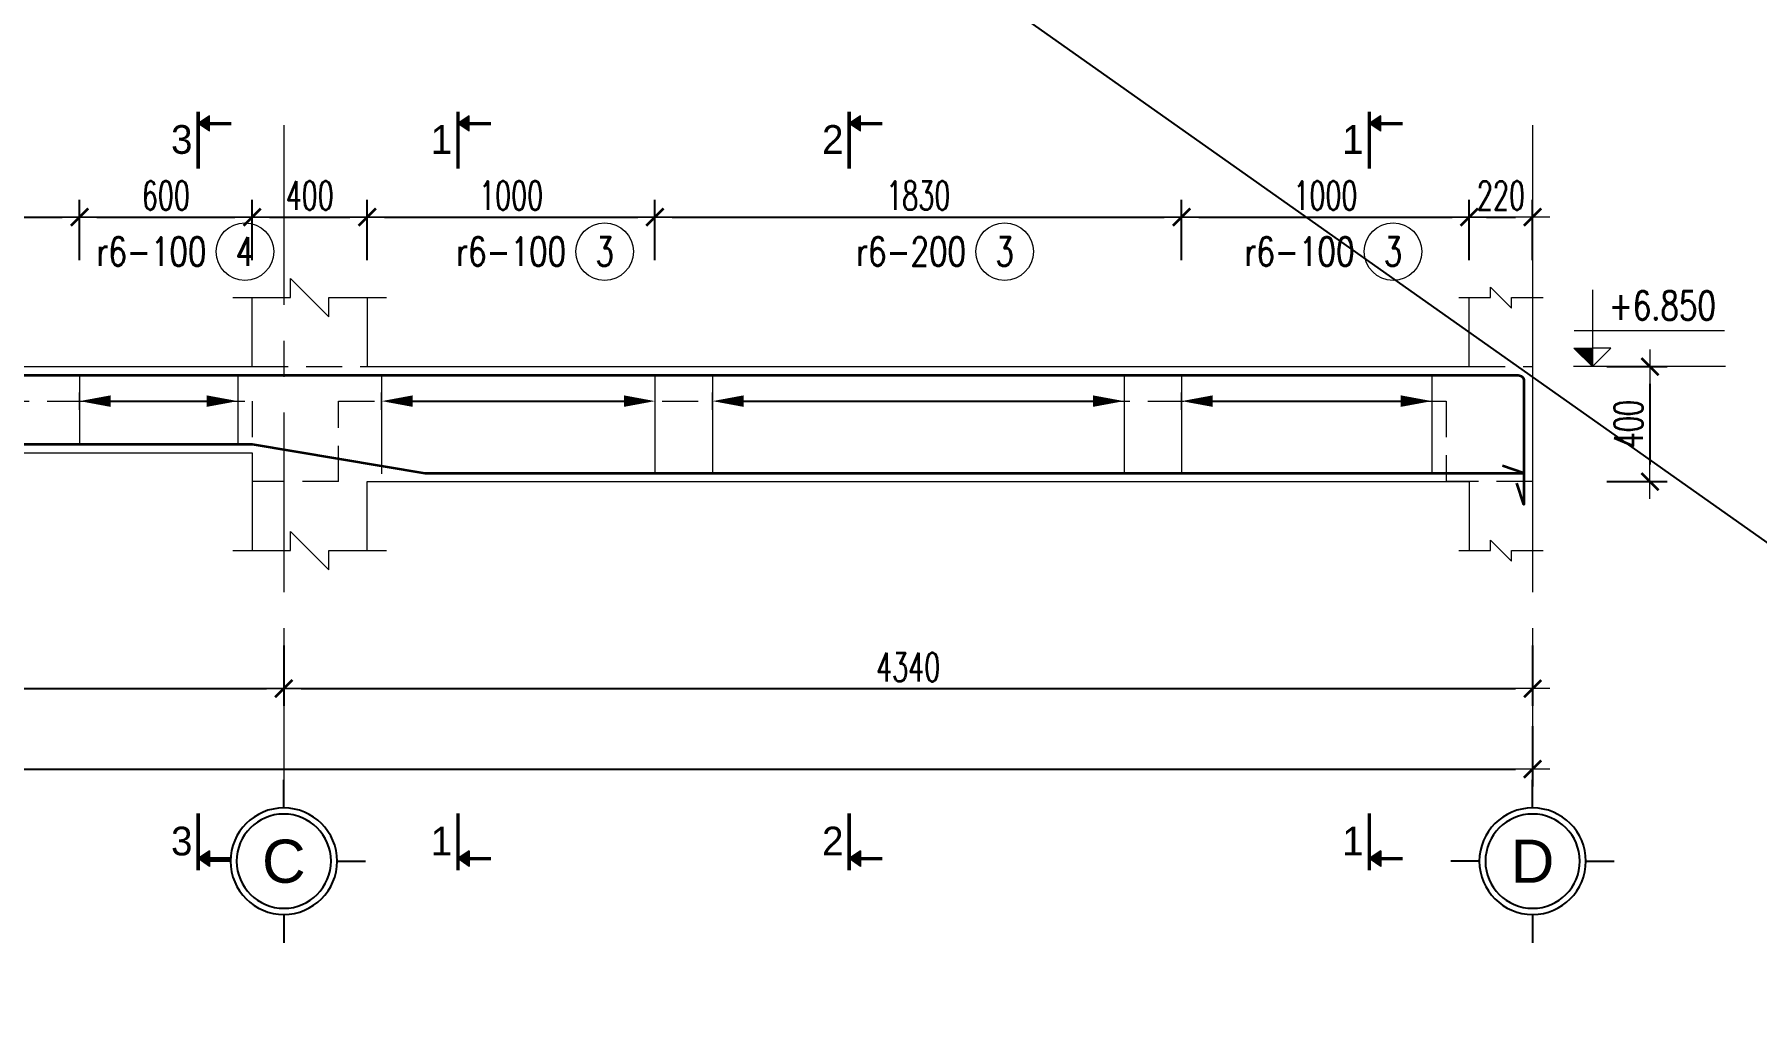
# Model space of a CAD drawing. Header units: millimetres. Extents: x -529861 to -223882, y -171969 to 61504.
# Drawn here: x -420030 to -414045, y -93214 to -89836 of the extents above; entities that cross this region are included whole.
import ezdxf
from ezdxf.enums import TextEntityAlignment as Align

# ---------------------------------------------------------------- set-up
doc = ezdxf.new("R2010")
doc.units = ezdxf.units.MM
doc.header["$LTSCALE"] = 5000
doc.linetypes.add('CENTER', pattern=[2, 1.25, -0.25, 0.25, -0.25])
doc.linetypes.add('HIDDEN', pattern=[0.375, 0.25, -0.125])
doc.layers.get('Defpoints').update_dxf_attribs({"color": 143})
for name, color, linetype, lineweight in [('dim', 8, 'Continuous', 18), ('kata_dim', 8, 'Continuous', 15), ('kata_grid', 8, 'CENTER', 5), ('kata_net khuat', 9, 'HIDDEN', 5), ('kata_net manh', 8, 'Continuous', 5), ('kata_net thay', 4, 'Continuous', 20), ('kata_text', 7, 'Continuous', 30), ('kata_thep chu', 1, 'Continuous', 35), ('kata_thep dai', 220, 'Continuous', 20), ('S-dims', 8, 'Continuous', 18)]:
    doc.layers.add(name, color=color, linetype=linetype, lineweight=lineweight)
doc.layers.add('KCS_Plotter', color=11, linetype='Continuous', plot=False)
doc.layers.add('text', color=255, linetype='Continuous')
doc.styles.add('AVANH', font='')
doc.styles.add('General text 1', font='')
doc.styles.add('kata_text', font='arial.ttf', dxfattribs={"width": 0.8})
doc.styles.add('vnsimpli', font='vnsimli.shx', dxfattribs={"width": 0.65})
doc.styles.get('AVANH').set_extended_font_data('.VnArialH')
doc.styles.get('General text 1').set_extended_font_data('.VnAvantH')
doc.dimstyles.new('kata_dim_40', dxfattribs={"dimscale": 40, "dimtxt": 2.5, "dimasz": 1.5, "dimexe": 1.5, "dimexo": 2.5, "dimtad": 1, "dimdec": 0, "dimzin": 0, "dimdsep": 46, "dimtxsty": 'vnsimpli', "dimblk": 'kata_block_ArchTick', "dimcen": 0.09, "dimdle": 1.2, "dimclrd": 8, "dimclre": 8, "dimclrt": 3, "dimadec": 0, "dimazin": 0, "dimtfac": 1, "dimtdec": 0, "dimtix": 1, "dimtofl": 0, "dimtmove": 0, "dimatfit": 3, "dimfxl": 3.75, "dimfxlon": 1, "dimtolj": 1, "dimtzin": 0, "dimarcsym": 0})
doc.dimstyles.new('kata_rai_thep', dxfattribs={"dimtxt": 2, "dimasz": 1, "dimexe": 0, "dimexo": 0, "dimtad": 1, "dimdec": 0, "dimzin": 12, "dimdsep": 46, "dimtxsty": 'kata_text', "dimblk": 'kata_block_RUNTIC', "dimcen": 0, "dimse1": 1, "dimse2": 1, "dimclrd": 6, "dimclre": 6, "dimclrt": 7, "dimadec": 0, "dimazin": 3, "dimtfac": 1, "dimtdec": 0, "dimtmove": 2, "dimatfit": 3, "dimldrblk": 'kata_block_LEADERTIC', "dimfxl": 1, "dimtolj": 1, "dimtzin": 0, "dimlwd": -1, "dimlwe": -1, "dimarcsym": 0})

# ---------------------------------------------------------------- blocks, each defined once
blk = doc.blocks.new('kata_block_ArchTick')
at = {"color": 8}
blk.add_line((1, 0), (-1, 0), dxfattribs=at)
at = {"color": 8, "const_width": 0.15}
blk.add_lwpolyline([(-0.5, -0.5), (0.5, 0.5)], dxfattribs=at)
blk = doc.blocks.new('*D397')
at = {"layer": 'Defpoints', "color": 0, "linetype": 'ByBlock', "ltscale": 1500, "transparency": 16777216}
for p in [(-418873.8, -90471.6), (-419273.8, -90991.6), (-418873.8, -90991.6)]:
    blk.add_point(p, dxfattribs=at)
at = {"layer": 'kata_dim', "color": 8, "linetype": 'ByBlock', "lineweight": -2, "ltscale": 1500, "transparency": 16777216}
for p, q in [((-419273.8, -90621.6), (-419273.8, -90411.6)), ((-418873.8, -90621.6), (-418873.8, -90411.6)), ((-419213.8, -90471.6), (-418933.8, -90471.6))]:
    blk.add_line(p, q, dxfattribs=at)
at = {"layer": 'kata_dim', "color": 8, "linetype": 'ByBlock', "lineweight": -2, "ltscale": 1500, "transparency": 16777216, "xscale": 60, "yscale": 60, "zscale": 60, "rotation": 180}
blk.add_blockref('kata_block_ArchTick', (-419273.8, -90471.6), dxfattribs=at)
at = {"layer": 'kata_dim', "color": 8, "linetype": 'ByBlock', "lineweight": -2, "ltscale": 1500, "transparency": 16777216, "xscale": 60, "yscale": 60, "zscale": 60}
blk.add_blockref('kata_block_ArchTick', (-418873.8, -90471.6), dxfattribs=at)
at = {"layer": 'kata_dim', "color": 3, "linetype": 'ByBlock', "ltscale": 1500, "transparency": 16777216, "insert": (-419073.8, -90396.6), "char_height": 100, "attachment_point": 5, "style": 'vnsimpli'}
blk.add_mtext('\\A1;400', dxfattribs=at)
blk = doc.blocks.new('*D399')
at = {"layer": 'Defpoints', "color": 0, "linetype": 'ByBlock', "ltscale": 1500, "transparency": 16777216}
for p in [(-419873.8, -90471.6), (-421073.8, -90991.6), (-419873.8, -90991.6)]:
    blk.add_point(p, dxfattribs=at)
at = {"layer": 'kata_dim', "color": 8, "linetype": 'ByBlock', "lineweight": -2, "ltscale": 1500, "transparency": 16777216}
for p, q in [((-421073.8, -90621.6), (-421073.8, -90411.6)), ((-419873.8, -90621.6), (-419873.8, -90411.6)), ((-421013.8, -90471.6), (-419933.8, -90471.6))]:
    blk.add_line(p, q, dxfattribs=at)
at = {"layer": 'kata_dim', "color": 8, "linetype": 'ByBlock', "lineweight": -2, "ltscale": 1500, "transparency": 16777216, "xscale": 60, "yscale": 60, "zscale": 60, "rotation": 180}
blk.add_blockref('kata_block_ArchTick', (-421073.8, -90471.6), dxfattribs=at)
at = {"layer": 'kata_dim', "color": 8, "linetype": 'ByBlock', "lineweight": -2, "ltscale": 1500, "transparency": 16777216, "xscale": 60, "yscale": 60, "zscale": 60}
blk.add_blockref('kata_block_ArchTick', (-419873.8, -90471.6), dxfattribs=at)
at = {"layer": 'kata_dim', "color": 3, "linetype": 'ByBlock', "ltscale": 1500, "transparency": 16777216, "insert": (-420473.8, -90396.6), "char_height": 100, "attachment_point": 5, "style": 'vnsimpli'}
blk.add_mtext('\\A1;1200', dxfattribs=at)
blk = doc.blocks.new('*D400')
at = {"layer": 'Defpoints', "color": 0, "linetype": 'ByBlock', "ltscale": 1500, "transparency": 16777216}
for p in [(-419273.8, -90471.6), (-419873.8, -90991.6), (-419273.8, -90991.6)]:
    blk.add_point(p, dxfattribs=at)
at = {"layer": 'kata_dim', "color": 8, "linetype": 'ByBlock', "lineweight": -2, "ltscale": 1500, "transparency": 16777216}
for p, q in [((-419873.8, -90621.6), (-419873.8, -90411.6)), ((-419273.8, -90621.6), (-419273.8, -90411.6)), ((-419813.8, -90471.6), (-419333.8, -90471.6))]:
    blk.add_line(p, q, dxfattribs=at)
at = {"layer": 'kata_dim', "color": 8, "linetype": 'ByBlock', "lineweight": -2, "ltscale": 1500, "transparency": 16777216, "xscale": 60, "yscale": 60, "zscale": 60, "rotation": 180}
blk.add_blockref('kata_block_ArchTick', (-419873.8, -90471.6), dxfattribs=at)
at = {"layer": 'kata_dim', "color": 8, "linetype": 'ByBlock', "lineweight": -2, "ltscale": 1500, "transparency": 16777216, "xscale": 60, "yscale": 60, "zscale": 60}
blk.add_blockref('kata_block_ArchTick', (-419273.8, -90471.6), dxfattribs=at)
at = {"layer": 'kata_dim', "color": 3, "linetype": 'ByBlock', "ltscale": 1500, "transparency": 16777216, "insert": (-419573.8, -90396.6), "char_height": 100, "attachment_point": 5, "style": 'vnsimpli'}
blk.add_mtext('\\A1;600', dxfattribs=at)
blk = doc.blocks.new('*D401')
at = {"layer": 'Defpoints', "color": 0, "linetype": 'ByBlock', "ltscale": 1500, "transparency": 16777216}
for p in [(-414823.8, -90471.6), (-415043.8, -90991.6), (-414823.8, -90991.6)]:
    blk.add_point(p, dxfattribs=at)
at = {"layer": 'kata_dim', "color": 8, "linetype": 'ByBlock', "lineweight": -2, "ltscale": 1500, "transparency": 16777216}
for p, q in [((-415043.8, -90621.6), (-415043.8, -90411.6)), ((-414823.8, -90621.6), (-414823.8, -90411.6)), ((-414983.8, -90471.6), (-414883.8, -90471.6))]:
    blk.add_line(p, q, dxfattribs=at)
at = {"layer": 'kata_dim', "color": 8, "linetype": 'ByBlock', "lineweight": -2, "ltscale": 1500, "transparency": 16777216, "xscale": 60, "yscale": 60, "zscale": 60, "rotation": 180}
blk.add_blockref('kata_block_ArchTick', (-415043.8, -90471.6), dxfattribs=at)
at = {"layer": 'kata_dim', "color": 8, "linetype": 'ByBlock', "lineweight": -2, "ltscale": 1500, "transparency": 16777216, "xscale": 60, "yscale": 60, "zscale": 60}
blk.add_blockref('kata_block_ArchTick', (-414823.8, -90471.6), dxfattribs=at)
at = {"layer": 'kata_dim', "color": 3, "linetype": 'ByBlock', "ltscale": 1500, "transparency": 16777216, "insert": (-414933.8, -90396.6), "char_height": 100, "attachment_point": 5, "style": 'vnsimpli'}
blk.add_mtext('\\A1;220', dxfattribs=at)
blk = doc.blocks.new('*D402')
at = {"layer": 'Defpoints', "color": 0, "linetype": 'ByBlock', "ltscale": 1500, "transparency": 16777216}
for p in [(-417873.8, -90471.6), (-418873.8, -90991.6), (-417873.8, -90991.6)]:
    blk.add_point(p, dxfattribs=at)
at = {"layer": 'kata_dim', "color": 8, "linetype": 'ByBlock', "lineweight": -2, "ltscale": 1500, "transparency": 16777216}
for p, q in [((-418873.8, -90621.6), (-418873.8, -90411.6)), ((-417873.8, -90621.6), (-417873.8, -90411.6)), ((-418813.8, -90471.6), (-417933.8, -90471.6))]:
    blk.add_line(p, q, dxfattribs=at)
at = {"layer": 'kata_dim', "color": 8, "linetype": 'ByBlock', "lineweight": -2, "ltscale": 1500, "transparency": 16777216, "xscale": 60, "yscale": 60, "zscale": 60, "rotation": 180}
blk.add_blockref('kata_block_ArchTick', (-418873.8, -90471.6), dxfattribs=at)
at = {"layer": 'kata_dim', "color": 8, "linetype": 'ByBlock', "lineweight": -2, "ltscale": 1500, "transparency": 16777216, "xscale": 60, "yscale": 60, "zscale": 60}
blk.add_blockref('kata_block_ArchTick', (-417873.8, -90471.6), dxfattribs=at)
at = {"layer": 'kata_dim', "color": 3, "linetype": 'ByBlock', "ltscale": 1500, "transparency": 16777216, "insert": (-418373.8, -90396.6), "char_height": 100, "attachment_point": 5, "style": 'vnsimpli'}
blk.add_mtext('\\A1;1000', dxfattribs=at)
blk = doc.blocks.new('*D403')
at = {"layer": 'Defpoints', "color": 0, "linetype": 'ByBlock', "ltscale": 1500, "transparency": 16777216}
for p in [(-416043.8, -90471.6), (-417873.8, -90991.6), (-416043.8, -90991.6)]:
    blk.add_point(p, dxfattribs=at)
at = {"layer": 'kata_dim', "color": 8, "linetype": 'ByBlock', "lineweight": -2, "ltscale": 1500, "transparency": 16777216}
for p, q in [((-417873.8, -90621.6), (-417873.8, -90411.6)), ((-416043.8, -90621.6), (-416043.8, -90411.6)), ((-417813.8, -90471.6), (-416103.8, -90471.6))]:
    blk.add_line(p, q, dxfattribs=at)
at = {"layer": 'kata_dim', "color": 8, "linetype": 'ByBlock', "lineweight": -2, "ltscale": 1500, "transparency": 16777216, "xscale": 60, "yscale": 60, "zscale": 60, "rotation": 180}
blk.add_blockref('kata_block_ArchTick', (-417873.8, -90471.6), dxfattribs=at)
at = {"layer": 'kata_dim', "color": 8, "linetype": 'ByBlock', "lineweight": -2, "ltscale": 1500, "transparency": 16777216, "xscale": 60, "yscale": 60, "zscale": 60}
blk.add_blockref('kata_block_ArchTick', (-416043.8, -90471.6), dxfattribs=at)
at = {"layer": 'kata_dim', "color": 3, "linetype": 'ByBlock', "ltscale": 1500, "transparency": 16777216, "insert": (-416958.8, -90396.6), "char_height": 100, "attachment_point": 5, "style": 'vnsimpli'}
blk.add_mtext('\\A1;1830', dxfattribs=at)
blk = doc.blocks.new('*D404')
at = {"layer": 'Defpoints', "color": 0, "linetype": 'ByBlock', "ltscale": 1500, "transparency": 16777216}
for p in [(-415043.8, -90471.6), (-416043.8, -90991.6), (-415043.8, -90991.6)]:
    blk.add_point(p, dxfattribs=at)
at = {"layer": 'kata_dim', "color": 8, "linetype": 'ByBlock', "lineweight": -2, "ltscale": 1500, "transparency": 16777216}
for p, q in [((-416043.8, -90621.6), (-416043.8, -90411.6)), ((-415043.8, -90621.6), (-415043.8, -90411.6)), ((-415983.8, -90471.6), (-415103.8, -90471.6))]:
    blk.add_line(p, q, dxfattribs=at)
at = {"layer": 'kata_dim', "color": 8, "linetype": 'ByBlock', "lineweight": -2, "ltscale": 1500, "transparency": 16777216, "xscale": 60, "yscale": 60, "zscale": 60, "rotation": 180}
blk.add_blockref('kata_block_ArchTick', (-416043.8, -90471.6), dxfattribs=at)
at = {"layer": 'kata_dim', "color": 8, "linetype": 'ByBlock', "lineweight": -2, "ltscale": 1500, "transparency": 16777216, "xscale": 60, "yscale": 60, "zscale": 60}
blk.add_blockref('kata_block_ArchTick', (-415043.8, -90471.6), dxfattribs=at)
at = {"layer": 'kata_dim', "color": 3, "linetype": 'ByBlock', "ltscale": 1500, "transparency": 16777216, "insert": (-415543.8, -90396.6), "char_height": 100, "attachment_point": 5, "style": 'vnsimpli'}
blk.add_mtext('\\A1;1000', dxfattribs=at)
blk = doc.blocks.new('*D405')
at = {"layer": 'Defpoints', "color": 0, "linetype": 'ByBlock', "ltscale": 1500, "transparency": 16777216}
for p in [(-414676.8, -90991.6), (-414676.8, -91391.6), (-414415.8, -91391.6)]:
    blk.add_point(p, dxfattribs=at)
at = {"layer": 'kata_dim', "color": 8, "linetype": 'ByBlock', "lineweight": -2, "ltscale": 1500, "transparency": 16777216}
for p, q in [((-414565.8, -90991.6), (-414355.8, -90991.6)), ((-414415.8, -91051.6), (-414415.8, -91331.6)), ((-414565.8, -91391.6), (-414355.8, -91391.6))]:
    blk.add_line(p, q, dxfattribs=at)
at = {"layer": 'kata_dim', "color": 8, "linetype": 'ByBlock', "lineweight": -2, "ltscale": 1500, "transparency": 16777216, "xscale": 60, "yscale": 60, "zscale": 60}
for p, rotation in [((-414415.8, -90991.6), 90), ((-414415.8, -91391.6), 270)]:
    blk.add_blockref('kata_block_ArchTick', p, dxfattribs=dict(at, rotation=rotation))
at = {"layer": 'kata_dim', "color": 3, "linetype": 'ByBlock', "ltscale": 1500, "transparency": 16777216, "insert": (-414490.8, -91191.6), "char_height": 100, "attachment_point": 5, "rotation": 90, "style": 'vnsimpli'}
blk.add_mtext('\\A1;400', dxfattribs=at)
blk = doc.blocks.new('kata_block_CT')
at = {"layer": 'S-dims', "linetype": 'ByBlock', "ltscale": 1500}
blk.add_hatch(color=256, dxfattribs=at).paths.add_polyline_path([(0, 1.6), (-1.61, 1.6), (0, 0)])
h = blk.add_hatch(dxfattribs=at)
h.set_pattern_fill('ANSI31', color=256, scale=1.406, style=0)
h.paths.add_polyline_path([(0, 1.6), (0, 0), (1.61, 1.6)])
for p, q in [((-1.59, 3.14), (11.47, 3.14)), ((11.56, 0), (-1.64, 0))]:
    blk.add_line(p, q, dxfattribs=at)
for points in [[(0, 6.69), (0, 0)], [(0, 0), (-1.61, 1.6), (0, 1.6)], [(0, 0), (1.61, 1.6), (0, 1.6)]]:
    blk.add_lwpolyline(points, dxfattribs=at)
at = {"layer": 'S-dims', "color": 3, "style": 'vnsimpli', "width": 0.75}
blk.add_attdef('CT', (1.41, 4.07), '', height=2.5, dxfattribs=at)
blk = doc.blocks.new('*D385')
at = {"layer": 'Defpoints', "color": 0, "linetype": 'ByBlock', "ltscale": 1500, "transparency": 16777216}
for p in [(-426123.8, -91291.6), (-414823.8, -91391.6), (-414823.8, -92391.6)]:
    blk.add_point(p, dxfattribs=at)
at = {"layer": 'kata_dim', "color": 8, "linetype": 'ByBlock', "lineweight": -2, "ltscale": 1500, "transparency": 16777216}
for p, q in [((-426123.8, -92241.6), (-426123.8, -92451.6)), ((-414823.8, -92241.6), (-414823.8, -92451.6)), ((-426063.8, -92391.6), (-414883.8, -92391.6))]:
    blk.add_line(p, q, dxfattribs=at)
at = {"layer": 'kata_dim', "color": 8, "linetype": 'ByBlock', "lineweight": -2, "ltscale": 1500, "transparency": 16777216, "xscale": 60, "yscale": 60, "zscale": 60, "rotation": 180}
blk.add_blockref('kata_block_ArchTick', (-426123.8, -92391.6), dxfattribs=at)
at = {"layer": 'kata_dim', "color": 8, "linetype": 'ByBlock', "lineweight": -2, "ltscale": 1500, "transparency": 16777216, "xscale": 60, "yscale": 60, "zscale": 60}
blk.add_blockref('kata_block_ArchTick', (-414823.8, -92391.6), dxfattribs=at)
at = {"layer": 'kata_dim', "color": 3, "linetype": 'ByBlock', "ltscale": 1500, "transparency": 16777216, "insert": (-420473.8, -92316.6), "char_height": 100, "attachment_point": 5, "style": 'vnsimpli'}
blk.add_mtext('\\A1;11300', dxfattribs=at)
blk = doc.blocks.new('*D387')
at = {"layer": 'Defpoints', "color": 0, "linetype": 'ByBlock', "ltscale": 1500, "transparency": 16777216}
for p in [(-421673.8, -91291.6), (-419163.8, -91391.6), (-419163.8, -92111.6)]:
    blk.add_point(p, dxfattribs=at)
at = {"layer": 'kata_dim', "color": 8, "linetype": 'ByBlock', "lineweight": -2, "ltscale": 1500, "transparency": 16777216}
for p, q in [((-421673.8, -91961.6), (-421673.8, -92171.6)), ((-419163.8, -91961.6), (-419163.8, -92171.6)), ((-421613.8, -92111.6), (-419223.8, -92111.6))]:
    blk.add_line(p, q, dxfattribs=at)
at = {"layer": 'kata_dim', "color": 8, "linetype": 'ByBlock', "lineweight": -2, "ltscale": 1500, "transparency": 16777216, "xscale": 60, "yscale": 60, "zscale": 60, "rotation": 180}
blk.add_blockref('kata_block_ArchTick', (-421673.8, -92111.6), dxfattribs=at)
at = {"layer": 'kata_dim', "color": 8, "linetype": 'ByBlock', "lineweight": -2, "ltscale": 1500, "transparency": 16777216, "xscale": 60, "yscale": 60, "zscale": 60}
blk.add_blockref('kata_block_ArchTick', (-419163.8, -92111.6), dxfattribs=at)
at = {"layer": 'kata_dim', "color": 3, "linetype": 'ByBlock', "ltscale": 1500, "transparency": 16777216, "insert": (-420418.8, -92036.6), "char_height": 100, "attachment_point": 5, "style": 'vnsimpli'}
blk.add_mtext('\\A1;2510', dxfattribs=at)
blk = doc.blocks.new('kata_block_GRID')
at = {"layer": 'dim', "color": 250, "linetype": 'Continuous', "lineweight": -3}
for p, q in [((0, 4.62), (0, 7.08)), ((-4.63, 0), (-7.09, 0)), ((4.63, 0), (7.09, 0)), ((0, -4.63), (0, -7.09))]:
    blk.add_line(p, q, dxfattribs=at)
at = {"layer": 'dim', "color": 250, "linetype": 'Continuous', "lineweight": -3, "extrusion": (0, 0, -1)}
blk.add_ellipse((0, 0), major_axis=(-4.63, 0), ratio=1, start_param=3.141414, end_param=9.424599, dxfattribs=at)
at = {"layer": 'dim', "color": 9, "linetype": 'Continuous', "lineweight": -3, "extrusion": (0, 0, -1)}
blk.add_ellipse((0, 0), major_axis=(-4.1, 0), ratio=1, start_param=3.140844, end_param=9.424029, dxfattribs=at)
at = {"layer": 'text', "color": 33, "style": 'AVANH'}
blk.add_attdef('GRID', text='', height=3.75, dxfattribs=at).set_placement((0, 0), align=Align.MIDDLE)
blk = doc.blocks.new('*D406')
at = {"layer": 'Defpoints', "color": 0, "linetype": 'ByBlock', "ltscale": 1500, "transparency": 16777216}
for p in [(-419163.8, -91391.6), (-414823.8, -91391.6), (-414823.8, -92111.6)]:
    blk.add_point(p, dxfattribs=at)
at = {"layer": 'kata_dim', "color": 8, "linetype": 'ByBlock', "lineweight": -2, "ltscale": 1500, "transparency": 16777216}
for p, q in [((-419163.8, -91961.6), (-419163.8, -92171.6)), ((-414823.8, -91961.6), (-414823.8, -92171.6)), ((-419103.8, -92111.6), (-414883.8, -92111.6))]:
    blk.add_line(p, q, dxfattribs=at)
at = {"layer": 'kata_dim', "color": 8, "linetype": 'ByBlock', "lineweight": -2, "ltscale": 1500, "transparency": 16777216, "xscale": 60, "yscale": 60, "zscale": 60, "rotation": 180}
blk.add_blockref('kata_block_ArchTick', (-419163.8, -92111.6), dxfattribs=at)
at = {"layer": 'kata_dim', "color": 8, "linetype": 'ByBlock', "lineweight": -2, "ltscale": 1500, "transparency": 16777216, "xscale": 60, "yscale": 60, "zscale": 60}
blk.add_blockref('kata_block_ArchTick', (-414823.8, -92111.6), dxfattribs=at)
at = {"layer": 'kata_dim', "color": 3, "linetype": 'ByBlock', "ltscale": 1500, "transparency": 16777216, "insert": (-416993.8, -92036.6), "char_height": 100, "attachment_point": 5, "style": 'vnsimpli'}
blk.add_mtext('\\A1;4340', dxfattribs=at)
blk = doc.blocks.new('kata_block_RUNTIC')
at = {"layer": 'kata_dim', "color": 6}
blk.add_line((0, 0.75), (0, -0.75), dxfattribs=at)
blk.add_lwpolyline([(0, 0, 0, 1, 0), (-2.7, 0, 1, 1, 0)], format="xyseb", dxfattribs=at)
blk = doc.blocks.new('*D388')
at = {"layer": 'Defpoints', "color": 6, "linetype": 'ByBlock', "ltscale": 1500, "transparency": 16777216}
blk.add_line((-419833.8, -91111.6), (-419363.8, -91111.6), dxfattribs=at)
at = {"layer": 'Defpoints', "color": 0, "linetype": 'ByBlock', "ltscale": 1500, "transparency": 16777216}
for p in [(-419873.8, -91111.6), (-419323.8, -91111.6), (-419323.8, -91111.6)]:
    blk.add_point(p, dxfattribs=at)
at = {"layer": 'Defpoints', "color": 6, "linetype": 'ByBlock', "ltscale": 1500, "transparency": 16777216, "xscale": 40, "yscale": 40, "zscale": 40, "rotation": 180}
blk.add_blockref('kata_block_RUNTIC', (-419873.8, -91111.6), dxfattribs=at)
at = {"layer": 'Defpoints', "color": 6, "linetype": 'ByBlock', "ltscale": 1500, "transparency": 16777216, "xscale": 40, "yscale": 40, "zscale": 40}
blk.add_blockref('kata_block_RUNTIC', (-419323.8, -91111.6), dxfattribs=at)
blk = doc.blocks.new('kata_block_LEADERTIC')
at = {"layer": 'kata_dim', "color": 6}
blk.add_lwpolyline([(0, 0, 0, 1, 0), (-2.7, 0, 1, 1, 0)], format="xyseb", dxfattribs=at)
blk = doc.blocks.new('*D389')
at = {"layer": 'Defpoints', "color": 6, "linetype": 'ByBlock', "ltscale": 1500, "transparency": 16777216}
blk.add_line((-418783.8, -91111.6), (-417913.8, -91111.6), dxfattribs=at)
at = {"layer": 'Defpoints', "color": 0, "linetype": 'ByBlock', "ltscale": 1500, "transparency": 16777216}
for p in [(-418823.8, -91111.6), (-417873.8, -91111.6), (-417873.8, -91111.6)]:
    blk.add_point(p, dxfattribs=at)
at = {"layer": 'Defpoints', "color": 6, "linetype": 'ByBlock', "ltscale": 1500, "transparency": 16777216, "xscale": 40, "yscale": 40, "zscale": 40, "rotation": 180}
blk.add_blockref('kata_block_RUNTIC', (-418823.8, -91111.6), dxfattribs=at)
at = {"layer": 'Defpoints', "color": 6, "linetype": 'ByBlock', "ltscale": 1500, "transparency": 16777216, "xscale": 40, "yscale": 40, "zscale": 40}
blk.add_blockref('kata_block_RUNTIC', (-417873.8, -91111.6), dxfattribs=at)
blk = doc.blocks.new('*D390')
at = {"layer": 'Defpoints', "color": 6, "linetype": 'ByBlock', "ltscale": 1500, "transparency": 16777216}
blk.add_line((-417633.8, -91111.6), (-416283.8, -91111.6), dxfattribs=at)
at = {"layer": 'Defpoints', "color": 0, "linetype": 'ByBlock', "ltscale": 1500, "transparency": 16777216}
for p in [(-417673.8, -91111.6), (-416243.8, -91111.6), (-416243.8, -91111.6)]:
    blk.add_point(p, dxfattribs=at)
at = {"layer": 'Defpoints', "color": 6, "linetype": 'ByBlock', "ltscale": 1500, "transparency": 16777216, "xscale": 40, "yscale": 40, "zscale": 40, "rotation": 180}
blk.add_blockref('kata_block_RUNTIC', (-417673.8, -91111.6), dxfattribs=at)
at = {"layer": 'Defpoints', "color": 6, "linetype": 'ByBlock', "ltscale": 1500, "transparency": 16777216, "xscale": 40, "yscale": 40, "zscale": 40}
blk.add_blockref('kata_block_RUNTIC', (-416243.8, -91111.6), dxfattribs=at)
blk = doc.blocks.new('*D391')
at = {"layer": 'Defpoints', "color": 6, "linetype": 'ByBlock', "ltscale": 1500, "transparency": 16777216}
blk.add_line((-416003.8, -91111.6), (-415213.8, -91111.6), dxfattribs=at)
at = {"layer": 'Defpoints', "color": 0, "linetype": 'ByBlock', "ltscale": 1500, "transparency": 16777216}
for p in [(-416043.8, -91111.6), (-415173.8, -91111.6), (-415173.8, -91111.6)]:
    blk.add_point(p, dxfattribs=at)
at = {"layer": 'Defpoints', "color": 6, "linetype": 'ByBlock', "ltscale": 1500, "transparency": 16777216, "xscale": 40, "yscale": 40, "zscale": 40, "rotation": 180}
blk.add_blockref('kata_block_RUNTIC', (-416043.8, -91111.6), dxfattribs=at)
at = {"layer": 'Defpoints', "color": 6, "linetype": 'ByBlock', "ltscale": 1500, "transparency": 16777216, "xscale": 40, "yscale": 40, "zscale": 40}
blk.add_blockref('kata_block_RUNTIC', (-415173.8, -91111.6), dxfattribs=at)
blk = doc.blocks.new('*U87')
blk.add_circle((2.5, 0), 2.5)
at = {"layer": 'kata_text', "color": 3, "style": 'vnsimpli', "width": 0.75}
blk.add_attdef('DKKC2', text='', height=2.5, dxfattribs=at).set_placement((-0.85, -1.25), align=Align.RIGHT)
at = {"layer": 'kata_text', "color": 7, "style": 'vnsimpli', "width": 0.75}
blk.add_attdef('SH3', text='', height=2.5, dxfattribs=at).set_placement((2.5, 0), align=Align.MIDDLE)
blk = doc.blocks.new('kata_block_SECBAL')
blk.add_hatch(color=2).paths.add_polyline_path([(0.99, 3.81), (0, 3.13), (0.99, 2.46)])
at = {"color": 2}
for p, q in [((0.99, 3.81), (0, 3.13)), ((0.99, 2.46), (0, 3.13)), ((0.99, 2.46), (0.99, 3.81))]:
    blk.add_line(p, q, dxfattribs=at)
at = {"color": 2, "const_width": 0.3}
for points in [[(0, -0.8), (0, 4.16)], [(0.99, 3.13), (2.89, 3.13)]]:
    blk.add_lwpolyline(points, dxfattribs=at)
at = {"color": 2, "linetype": 'ByBlock', "lineweight": -2, "style": 'General text 1'}
blk.add_attdef('DETAIL', text='', height=2.5, dxfattribs=at).set_placement((-0.5, 1.75), align=Align.MIDDLE_RIGHT)
blk = doc.blocks.new('*U88')
blk.add_hatch(color=2).paths.add_polyline_path([(0.99, -0.45), (0, 0.22), (0.99, 0.9)])
at = {"color": 2}
for p, q in [((0.99, 0.9), (0, 0.22)), ((0.99, -0.45), (0, 0.22)), ((0.99, 0.9), (0.99, -0.45))]:
    blk.add_line(p, q, dxfattribs=at)
at = {"color": 2, "const_width": 0.3}
for points in [[(0, 4.16), (0, -0.8)], [(0.99, 0.22), (2.89, 0.22)]]:
    blk.add_lwpolyline(points, dxfattribs=at)
at = {"color": 2, "linetype": 'ByBlock', "lineweight": -2, "style": 'General text 1'}
blk.add_attdef('DETAIL', text='', height=2.5, dxfattribs=at).set_placement((-0.5, 1.75), align=Align.MIDDLE_RIGHT)

msp = doc.modelspace()

# ---------------------------------------------------------------- linework, layer by layer
at = {"layer": 'kata_dim', "linetype": 'ByBlock', "ltscale": 1500}
for points in [[(-419340.47, -90751.61), (-419140.47, -90751.61), (-419140.47, -90684.94), (-419007.14, -90818.27), (-419007.14, -90751.61), (-418807.14, -90751.61)], [(-415080.47, -90751.61), (-414970.47, -90751.61), (-414970.47, -90714.94), (-414897.14, -90788.27), (-414897.14, -90751.61), (-414787.14, -90751.61)], [(-419340.47, -91631.61), (-419140.47, -91631.61), (-419140.47, -91564.94), (-419007.14, -91698.27), (-419007.14, -91631.61), (-418807.14, -91631.61)], [(-415080.47, -91631.61), (-414970.47, -91631.61), (-414970.47, -91594.94), (-414897.14, -91668.27), (-414897.14, -91631.61), (-414787.14, -91631.61)]]:
    msp.add_lwpolyline(points, dxfattribs=at)
at = {"layer": 'kata_grid', "ltscale": 0.1}
for p, q in [((-419163.8, -90151.61), (-419163.8, -92431.61)), ((-414823.8, -90151.61), (-414823.8, -92431.61))]:
    msp.add_line(p, q, dxfattribs=at)
at = {"layer": 'kata_net khuat', "ltscale": 0.1}
for p, q in [((-419273.8, -90991.61), (-418873.8, -90991.61)), ((-415043.8, -90991.61), (-414823.8, -90991.61)), ((-418973.8, -91391.61), (-419273.8, -91391.61)), ((-414823.8, -91391.61), (-415123.8, -91391.61))]:
    msp.add_line(p, q, dxfattribs=at)
for points in [[(-421673.8, -91291.61), (-421673.8, -91111.61), (-419273.8, -91111.61), (-419273.8, -91391.61)], [(-418973.8, -91391.61), (-418973.8, -91111.61), (-415123.8, -91111.61), (-415123.8, -91391.61)]]:
    msp.add_lwpolyline(points, dxfattribs=at)
at = {"layer": 'kata_net thay', "linetype": 'ByBlock', "ltscale": 1500}
for points in [[(-421673.8, -90751.61), (-421673.8, -90991.61), (-419273.8, -90991.61), (-419273.8, -90751.61)], [(-418873.8, -90751.61), (-418873.8, -90991.61), (-415043.8, -90991.61), (-415043.8, -90751.61)], [(-414823.8, -90751.61), (-414823.8, -90991.61), (-414823.8, -90991.61), (-414823.8, -91391.61), (-414823.8, -91391.61), (-414823.8, -91631.61)], [(-421673.8, -91631.61), (-421673.8, -91291.61), (-419273.8, -91291.61), (-419273.8, -91631.61)], [(-418873.8, -91631.61), (-418873.8, -91391.61), (-415043.8, -91391.61), (-415043.8, -91631.61)]]:
    msp.add_lwpolyline(points, dxfattribs=at)
at = {"layer": 'kata_thep chu', "linetype": 'ByBlock', "ltscale": 1500}
msp.add_lwpolyline([(-426068.8, -91174.45), (-426093.8, -91249.45), (-426093.8, -91041.61, -0.4142136), (-426073.8, -91021.61), (-414873.8, -91021.61, -0.4142136), (-414853.8, -91041.61), (-414853.8, -91471.61), (-414878.8, -91396.61)], format="xyb", dxfattribs=at)
msp.add_lwpolyline([(-426018.8, -91236.61), (-426093.8, -91261.61), (-422273.8, -91261.61), (-421673.8, -91261.61), (-419273.8, -91261.61), (-418673.8, -91361.61), (-414853.8, -91361.61), (-414928.8, -91336.61)], dxfattribs=at)
at = {"layer": 'kata_thep dai', "linetype": 'ByBlock', "ltscale": 30}
for p, q in [((-419873.8, -91018.61), (-419873.8, -91264.61)), ((-419323.8, -91018.61), (-419323.8, -91264.61)), ((-418823.8, -91018.61), (-418823.8, -91364.61)), ((-417873.8, -91018.61), (-417873.8, -91364.61)), ((-417673.8, -91018.61), (-417673.8, -91364.61)), ((-416243.8, -91018.61), (-416243.8, -91364.61)), ((-416043.8, -91018.61), (-416043.8, -91364.61)), ((-415173.8, -91018.61), (-415173.8, -91364.61))]:
    msp.add_line(p, q, dxfattribs=at)
at = {"layer": 'KCS_Plotter', "linetype": 'ByBlock', "ltscale": 1500}
msp.add_line((-427218.67, -82262.77), (-406218.67, -97112.77), dxfattribs=at)

# ---------------------------------------------------------------- block references
at = {"layer": 'kata_dim', "color": 2, "linetype": 'ByBlock', "ltscale": 1500, "xscale": 40, "yscale": 40, "zscale": 40}
for name, p, values in [('kata_block_SECBAL', (-419461.3, -90271.61), {'DETAIL': '3'}), ('kata_block_SECBAL', (-418558.8, -90271.61), {'DETAIL': '1'}), ('kata_block_SECBAL', (-417198.8, -90271.61), {'DETAIL': '2'}), ('kata_block_SECBAL', (-415391.3, -90271.61), {'DETAIL': '1'}), ('*U88', (-419461.3, -92711.61), {'DETAIL': '3'}), ('*U88', (-418558.8, -92711.61), {'DETAIL': '1'}), ('*U88', (-417198.8, -92711.61), {'DETAIL': '2'}), ('*U88', (-415391.3, -92711.61), {'DETAIL': '1'})]:
    msp.add_blockref(name, p, dxfattribs=at).add_auto_attribs(values)
at = {"layer": 'kata_dim', "linetype": 'ByBlock', "ltscale": 1500, "xscale": 40, "yscale": 40, "zscale": 40}
for p, values in [((-419163.8, -92711.61), {'GRID': 'C'}), ((-414823.8, -92711.61), {'GRID': 'D'})]:
    msp.add_blockref('kata_block_GRID', p, dxfattribs=at).add_auto_attribs(values)
at = {"layer": 'kata_net manh', "linetype": 'ByBlock', "ltscale": 1500, "xscale": 40, "yscale": 40, "zscale": 40}
for p, values in [((-419398.8, -90591.61), {'SH3': '4', 'DKKC2': 'r6-100'}), ((-418148.8, -90591.61), {'SH3': '3', 'DKKC2': 'r6-100'}), ((-416758.8, -90591.61), {'SH3': '3', 'DKKC2': 'r6-200'}), ((-415408.8, -90591.61), {'SH3': '3', 'DKKC2': 'r6-100'})]:
    msp.add_blockref('*U87', p, dxfattribs=at).add_auto_attribs(values)
at = {"layer": 'kata_text', "linetype": 'ByBlock', "ltscale": 1500}
ref = msp.add_blockref('kata_block_CT', (-414615.83, -90991.61), dxfattribs=dict(at, xscale=40, yscale=40, zscale=40))
ref.add_attrib('CT', '+6.850', (-414559.45, -90828.87), dxfattribs={"layer": '0', "color": 3, "height": 100, "style": 'vnsimpli', "width": 0.75})

# ---------------------------------------------------------------- dimensions: what is measured, and where the dimension line sits
at = {"layer": 'Defpoints', "linetype": 'ByBlock', "ltscale": 1500}
for p1, p2, picture, middle in [((-419873.8, -91111.61), (-419323.8, -91111.61), '*D388', (-419598.8, -91111.61)), ((-418823.8, -91111.61), (-417873.8, -91111.61), '*D389', (-418348.8, -91111.61)), ((-417673.8, -91111.61), (-416243.8, -91111.61), '*D390', (-416958.8, -91111.61)), ((-416043.8, -91111.61), (-415173.8, -91111.61), '*D391', (-415608.8, -91111.61))]:
    dim = msp.add_aligned_dim(p1=p1, p2=p2, distance=0, text=' ', dimstyle='kata_rai_thep', override={"dimscale": 40}, dxfattribs=at)
    dim.commit()
    dim.dimension.update_dxf_attribs({"geometry": picture, "text_midpoint": middle})
at = {"layer": 'kata_dim', "linetype": 'ByBlock', "ltscale": 1500}
for base, p1, p2, picture, middle in [((-419873.8, -90471.61), (-421073.8, -90991.61), (-419873.8, -90991.61), '*D399', (-420473.8, -90396.61)), ((-419273.8, -90471.61), (-419873.8, -90991.61), (-419273.8, -90991.61), '*D400', (-419573.8, -90396.61)), ((-418873.8, -90471.61), (-419273.8, -90991.61), (-418873.8, -90991.61), '*D397', (-419073.8, -90396.61)), ((-417873.8, -90471.61), (-418873.8, -90991.61), (-417873.8, -90991.61), '*D402', (-418373.8, -90396.61)), ((-416043.8, -90471.61), (-417873.8, -90991.61), (-416043.8, -90991.61), '*D403', (-416958.8, -90396.61)), ((-415043.8, -90471.61), (-416043.8, -90991.61), (-415043.8, -90991.61), '*D404', (-415543.8, -90396.61)), ((-414823.8, -90471.61), (-415043.8, -90991.61), (-414823.8, -90991.61), '*D401', (-414933.8, -90396.61)), ((-414823.8, -92391.61), (-426123.8, -91291.61), (-414823.8, -91391.61), '*D385', (-420473.8, -92316.61)), ((-419163.8, -92111.61), (-421673.8, -91291.61), (-419163.8, -91391.61), '*D387', (-420418.8, -92036.61)), ((-414823.8, -92111.61), (-419163.8, -91391.61), (-414823.8, -91391.61), '*D406', (-416993.8, -92036.61))]:
    dim = msp.add_linear_dim(base=base, p1=p1, p2=p2, dimstyle='kata_dim_40', dxfattribs=at)
    dim.commit()
    dim.dimension.update_dxf_attribs({"geometry": picture, "text_midpoint": middle})
dim = msp.add_linear_dim(base=(-414415.83, -91391.61), p1=(-414676.79, -90991.61), p2=(-414676.79, -91391.61), angle=270, dimstyle='kata_dim_40', dxfattribs=at)
dim.commit()
dim.dimension.update_dxf_attribs({"geometry": '*D405', "text_midpoint": (-414490.83, -91191.61)})

doc.saveas('drawing.dxf')
